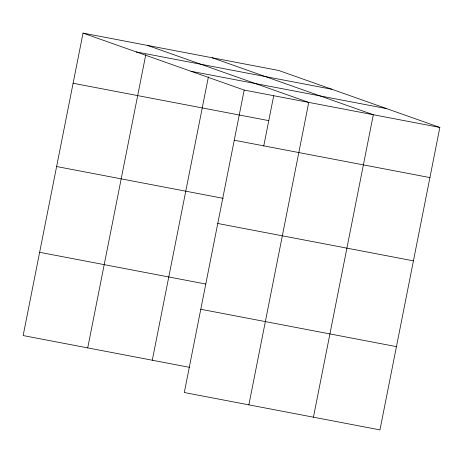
<?xml version="1.0" encoding="UTF-8"?>
<svg xmlns="http://www.w3.org/2000/svg" width="463" height="463" viewBox="0 0 463 463"><rect width="100%" height="100%" fill="white"/><g stroke="black" fill="none" stroke-linecap="round" stroke-linejoin="round"><path stroke-width="0.69" d="M83.039 33.11L244.186 90.071L184.297 392.526L379.961 429.89L439.85 127.435L278.703 70.474L83.039 33.11L23.15 335.565L189.801 367.39M87.721 347.898L145.787 54.628M152.286 360.226L208.402 76.846M263.742 146.036L273.668 95.91M248.868 404.853L308.752 102.398L147.604 45.443M313.434 417.186L373.323 114.731L212.176 57.771M136.215 51.908L331.884 89.272M191.005 71.273L386.669 108.637M244.186 90.071L439.85 127.435M73.108 83.271L268.772 120.635M234.255 140.225L429.919 177.589M56.619 166.53L223.27 198.349M217.766 223.484L413.43 260.848M39.633 252.306L205.578 283.998M200.78 309.267L396.45 346.631"/></g></svg>
